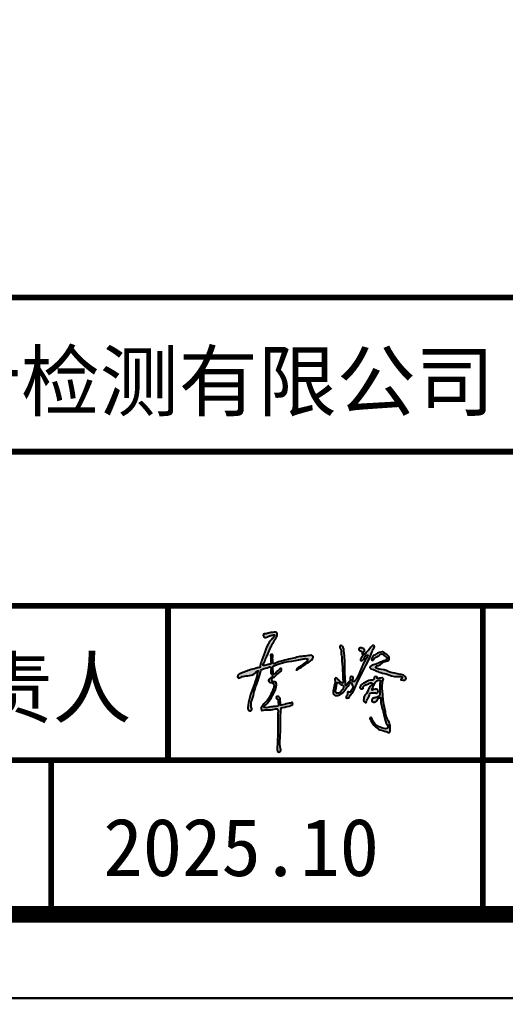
# Model space of a CAD drawing. Header units: millimetres. Extents: x -255 to 9196, y 129 to 426.
# Drawn here: x 1379.7 to 1408.6, y 129.3 to 187.7 of the extents above; entities that cross this region are included whole.
import ezdxf
from ezdxf.enums import TextEntityAlignment as Align

# ---------------------------------------------------------------- set-up
doc = ezdxf.new("R2010")
doc.units = ezdxf.units.MM
doc.layers.add('不打印', color=7, linetype='Continuous', plot=False)
doc.layers.add('地质-图框', color=7, linetype='Continuous')
doc.styles.add('LZ_PMT_LINE', font='', dxfattribs={"height": 2})
doc.styles.get("Standard").update_dxf_attribs({"font": 'simfang.ttf', "height": 2.5})
doc.styles.get('LZ_PMT_LINE').set_extended_font_data('SimSun')

msp = doc.modelspace()

# ---------------------------------------------------------------- hatches: boundary and pattern name
at = {"linetype": 'Continuous'}
h = msp.add_hatch(color=0, dxfattribs=at)
edge = h.paths.add_edge_path()
edge.add_spline(control_points=[(1394.823, 150.995), (1394.823, 150.995), (1394.6, 150.973), (1394.469, 150.896), (1394.311, 150.821), (1394.193, 150.879), (1394.158, 150.962), (1394.196, 151.058), (1394.343, 151.044), (1394.514, 151.121), (1394.723, 151.147), (1395.03, 151.178), (1394.996, 150.956), (1394.941, 150.81), (1394.839, 150.66), (1394.751, 150.496), (1394.639, 150.326), (1394.543, 150.106), (1394.451, 149.845), (1394.314, 149.639), (1394.272, 149.426), (1394.214, 149.316), (1394.113, 149.165), (1394.279, 149.174), (1394.381, 149.218), (1394.506, 149.231), (1394.66, 149.25), (1394.587, 149.495), (1394.635, 149.639), (1394.591, 149.84), (1394.773, 149.837), (1394.713, 149.638), (1394.741, 149.489), (1394.719, 149.343), (1394.783, 149.247), (1394.984, 149.373), (1395.26, 149.42), (1395.666, 149.549), (1396.07, 149.629), (1396.458, 149.734), (1396.788, 149.731), (1397.015, 149.799), (1397.186, 149.725), (1397.086, 149.516), (1396.853, 149.353), (1396.558, 149.143), (1396.299, 148.979), (1396.184, 148.921), (1396.108, 148.894), (1396.213, 149.002), (1396.296, 149.07), (1396.495, 149.204), (1396.663, 149.34), (1396.785, 149.442), (1396.832, 149.554), (1396.667, 149.603), (1396.022, 149.383), (1395.389, 149.47), (1394.719, 149.105), (1394.747, 149.066), (1394.725, 148.954), (1394.767, 148.832), (1394.746, 148.679), (1394.835, 148.634), (1394.905, 148.75), (1395.02, 148.826), (1395.11, 148.924), (1395.183, 149), (1395.269, 148.983), (1395.253, 148.82), (1395.067, 148.729), (1394.907, 148.543), (1394.764, 148.446), (1394.667, 148.363), (1394.674, 148.292), (1394.703, 148.173), (1394.934, 148.24), (1394.976, 147.919), (1394.837, 147.584), (1394.616, 147.187), (1394.385, 146.875), (1394.241, 146.767), (1394.197, 146.68), (1394.378, 146.63), (1394.564, 146.704), (1394.829, 146.718), (1394.97, 146.737), (1395.088, 146.762), (1395.062, 146.913), (1395.059, 147.024), (1395.065, 147.176), (1394.931, 147.192), (1394.957, 147.375), (1395.202, 147.281), (1395.155, 147.061), (1395.216, 146.927), (1395.179, 146.774), (1395.468, 146.867), (1395.629, 146.901), (1395.815, 146.937), (1395.888, 146.98), (1395.914, 146.94), (1395.923, 146.899), (1395.922, 146.857), (1395.905, 146.814), (1395.863, 146.812), (1395.677, 146.738), (1395.487, 146.686), (1395.283, 146.672), (1395.261, 146.653), (1395.222, 146.652), (1395.239, 146.615), (1395.182, 146.284), (1395.227, 145.639), (1395.158, 144.866), (1395.149, 144.348), (1395.226, 144.122), (1395.182, 143.99), (1394.992, 144.039), (1395.029, 144.871), (1395.039, 145.575), (1395.035, 146.307), (1395.06, 146.486), (1395.021, 146.536), (1394.997, 146.604), (1394.807, 146.571), (1394.553, 146.501), (1394.286, 146.543), (1394.072, 146.485), (1394.046, 146.554), (1394.027, 146.61), (1394.059, 146.705), (1394.175, 146.874), (1394.444, 147.094), (1394.615, 147.428), (1394.743, 147.711), (1394.805, 147.889), (1394.822, 148.098), (1394.643, 148.16), (1394.472, 148.196), (1394.487, 148.365), (1394.61, 148.417), (1394.713, 148.483), (1394.728, 148.604), (1394.613, 148.666), (1394.604, 148.844), (1394.66, 148.995), (1394.566, 149.101), (1394.389, 149.014), (1394.225, 148.999), (1394.025, 148.909), (1393.978, 148.623), (1393.831, 148.218), (1393.628, 147.674), (1393.559, 147.228), (1393.423, 146.964), (1393.463, 146.815), (1393.437, 146.697), (1393.509, 146.603), (1393.474, 146.518), (1393.427, 146.466), (1393.359, 146.476), (1393.274, 146.492), (1393.246, 146.638), (1393.313, 147.159), (1393.537, 147.839), (1393.812, 148.51), (1393.81, 148.761), (1393.895, 148.861), (1393.77, 148.848), (1393.656, 148.574), (1393.177, 148.572), (1392.844, 148.494), (1392.711, 148.405), (1392.628, 148.461), (1392.641, 148.579), (1392.789, 148.694), (1393.04, 148.771), (1393.364, 148.928), (1393.665, 148.967), (1393.852, 149.047), (1393.98, 149.037), (1393.988, 149.263), (1394.228, 149.768), (1394.352, 150.455), (1394.748, 150.815), (1394.8, 150.892), (1394.834, 150.931), (1394.845, 150.959), (1394.86, 150.99), (1394.823, 150.995), (1394.823, 150.995)], knot_values=[0, 0, 0, 0, 0.197659, 0.38152, 0.566109, 0.652135, 0.748753, 0.807036, 0.92578, 1.122031, 1.368988, 1.626652, 1.76802, 1.918621, 2.118344, 2.300641, 2.476901, 2.727997, 3.020459, 3.30281, 3.467088, 3.639635, 3.748419, 3.829445, 4.003086, 4.123696, 4.214806, 4.40081, 4.667341, 4.776567, 4.878347, 5.011798, 5.239779, 5.391232, 5.421408, 5.561877, 5.912571, 6.38166, 6.788598, 7.158235, 7.581854, 7.75821, 7.879208, 8.024703, 8.302733, 8.776744, 9.113748, 9.171835, 9.21185, 9.282009, 9.431192, 9.655122, 9.945004, 10.084012, 10.156313, 10.23478, 10.492922, 12.265977, 12.308224, 12.341497, 12.381398, 12.643767, 12.73859, 12.784271, 12.894334, 13.057034, 13.22312, 13.293963, 13.355493, 13.427134, 13.691979, 13.931156, 14.154695, 14.230531, 14.280349, 14.357953, 14.559753, 14.73671, 15.127693, 15.701362, 16.09181, 16.245167, 16.284172, 16.325965, 16.693564, 16.937976, 17.092889, 17.140175, 17.268068, 17.432612, 17.543247, 17.640717, 17.742204, 17.919021, 18.124187, 18.330875, 18.38331, 18.514374, 18.915136, 19.05586, 19.094889, 19.129342, 19.171939, 19.2281, 19.253164, 19.30045, 19.335915, 19.866366, 19.900833, 19.91431, 19.956102, 19.971506, 20.016335, 20.975658, 21.868584, 22.374573, 22.482502, 22.597173, 22.697846, 22.941553, 24.708467, 25.088101, 25.161193, 25.220954, 25.277606, 25.350797, 25.711986, 26.113546, 26.20435, 26.256258, 26.30822, 26.383415, 26.54161, 26.923438, 27.405824, 27.649529, 27.849929, 27.988286, 28.210288, 28.334066, 28.448614, 28.601664, 28.712075, 28.802319, 28.905249, 29.053216, 29.28859, 29.3441, 29.421244, 29.800842, 29.895833, 30.034219, 30.598059, 31.241971, 31.744499, 31.964954, 32.082734, 32.192402, 32.311997, 32.392136, 32.448377, 32.505145, 32.585331, 32.68582, 32.890345, 34.212601, 34.822842, 34.959792, 35.019354, 35.099489, 35.175216, 35.910229, 36.17828, 36.27437, 36.332015, 36.438545, 36.566652, 36.87459, 37.22398, 37.642874, 37.759289, 37.851306, 37.959659, 38.310672, 39.66111, 39.8191, 39.895663, 39.943134, 39.968266, 39.993907, 40.020381, 40.020381, 40.020381, 40.020381], degree=3, periodic=0)
h = msp.add_hatch(color=0, dxfattribs=at)
edge = h.paths.add_edge_path()
edge.add_spline(control_points=[(1398.751, 150.193), (1398.751, 150.193), (1398.702, 150.372), (1398.868, 150.359), (1398.955, 150.231), (1398.987, 149.928), (1399.036, 149.383), (1399.02, 148.815), (1399.047, 148.289), (1399.08, 148.128), (1399.062, 147.943), (1399.131, 147.991), (1399.153, 148.096), (1399.247, 148.18), (1399.328, 148.254), (1399.355, 148.334), (1399.34, 148.414), (1399.358, 148.526), (1399.461, 148.518), (1399.535, 148.471), (1399.517, 148.38), (1399.465, 148.311), (1399.488, 148.218), (1399.571, 148.197), (1399.641, 148.277), (1399.879, 148.604), (1400.043, 149.209), (1400.285, 149.544), (1400.424, 149.815), (1400.242, 149.774), (1400.222, 149.635), (1400.13, 149.532), (1400.061, 149.442), (1399.912, 149.478), (1400.012, 149.615), (1400.048, 149.701), (1400.083, 149.76), (1400.092, 149.809), (1400.054, 149.852), (1400.069, 149.922), (1400.026, 149.991), (1399.965, 150.055), (1399.84, 150.088), (1399.875, 150.182), (1399.908, 150.227), (1399.942, 150.221), (1399.987, 150.225), (1400.048, 150.206), (1400.12, 150.177), (1400.217, 150.146), (1400.19, 150.045), (1400.135, 149.98), (1400.129, 149.901), (1400.126, 149.777), (1400.276, 149.922), (1400.41, 150.057), (1400.557, 150.262), (1400.702, 150.382), (1400.792, 150.354), (1400.794, 150.239), (1400.678, 150.093), (1400.406, 149.327), (1399.896, 148.517), (1399.565, 147.667), (1399.389, 147.432), (1399.312, 147.349), (1399.282, 147.25), (1399.193, 147.248), (1399.088, 147.215), (1399.097, 147.338), (1399.173, 147.406), (1399.182, 147.504), (1399.19, 147.639), (1399.257, 147.598), (1399.29, 147.576), (1399.36, 147.573), (1399.389, 147.706), (1399.483, 147.779), (1399.534, 147.925), (1399.432, 148.006), (1399.454, 148.124), (1399.327, 148.181), (1399.292, 147.984), (1399.149, 147.882), (1399.049, 147.69), (1398.908, 147.554), (1398.746, 147.446), (1398.592, 147.373), (1398.442, 147.374), (1398.315, 147.465), (1398.326, 147.718), (1398.406, 147.96), (1398.473, 148.209), (1398.407, 148.364), (1398.493, 148.44), (1398.57, 148.404), (1398.621, 148.305), (1398.748, 148.238), (1398.822, 148.166), (1398.886, 148.102), (1398.939, 148.191), (1398.895, 148.368), (1398.906, 148.812), (1398.858, 149.308), (1398.846, 149.746), (1398.775, 149.977), (1398.837, 150.107), (1398.751, 150.193), (1398.751, 150.193)], knot_values=[0, 0, 0, 0, 0.151641, 0.238659, 0.376664, 0.590515, 1.141021, 2.014882, 2.347755, 2.615323, 2.676021, 2.710593, 2.804102, 3.007035, 3.061602, 3.13322, 3.245143, 3.315186, 3.427304, 3.477072, 3.564265, 3.655727, 3.739894, 3.799056, 3.87173, 4.029935, 5.057343, 5.495043, 5.597064, 5.685824, 5.870477, 5.988218, 6.103187, 6.183129, 6.327156, 6.441553, 6.499549, 6.531273, 6.581438, 6.655339, 6.72585, 6.812621, 6.931223, 7.021295, 7.055988, 7.084035, 7.115588, 7.194681, 7.265663, 7.364865, 7.435714, 7.528285, 7.616981, 7.694766, 7.78323, 8.036039, 8.413504, 8.498284, 8.569266, 8.640116, 8.796808, 9.11983, 11.055099, 11.664171, 11.835983, 11.928577, 12.010113, 12.106825, 12.184086, 12.258206, 12.373062, 12.483201, 12.58762, 12.624928, 12.680159, 12.714126, 12.812598, 13.001774, 13.096833, 13.217036, 13.332331, 13.402875, 13.528845, 13.768977, 13.951307, 14.158673, 14.352187, 14.53796, 14.658549, 14.786357, 14.957076, 15.350749, 15.580771, 15.713776, 15.795278, 15.84804, 15.944469, 16.12046, 16.24941, 16.284195, 16.350242, 16.460828, 16.859637, 17.639134, 17.969349, 18.182657, 18.322554, 18.394148, 18.394148, 18.394148, 18.394148], degree=3, periodic=0)
edge = h.paths.add_edge_path()
edge.add_spline(control_points=[(1398.532, 148.081), (1398.532, 148.081), (1398.586, 148.155), (1398.676, 148.148), (1398.737, 148.059), (1398.837, 147.987), (1398.961, 147.967), (1398.987, 147.876), (1398.929, 147.808), (1398.869, 147.697), (1398.753, 147.562), (1398.598, 147.52), (1398.422, 147.562), (1398.48, 147.732), (1398.491, 147.878), (1398.509, 147.971), (1398.532, 148.081), (1398.532, 148.081)], knot_values=[0, 0, 0, 0, 0.075273, 0.154812, 0.252221, 0.377888, 0.530519, 0.569008, 0.63793, 0.773479, 0.964927, 1.137476, 1.253643, 1.402924, 1.561683, 1.692143, 1.765906, 1.765906, 1.765906, 1.765906], degree=3, periodic=0)
h = msp.add_hatch(color=0, dxfattribs=at)
edge = h.paths.add_edge_path()
edge.add_spline(control_points=[(1400.674, 149.48), (1400.674, 149.48), (1400.6, 149.512), (1400.626, 149.586), (1400.658, 149.648), (1400.695, 149.742), (1400.803, 149.791), (1400.902, 149.872), (1401.036, 149.928), (1401.159, 149.962), (1401.292, 150.011), (1401.342, 149.933), (1401.426, 149.91), (1401.51, 149.805), (1401.655, 149.739), (1401.676, 149.593), (1401.649, 149.445), (1401.328, 149.451), (1401.165, 149.184), (1400.916, 149.149), (1400.786, 148.987), (1401.359, 148.943), (1401.698, 148.757), (1402.193, 148.666), (1402.521, 148.606), (1402.652, 148.506), (1402.681, 148.396), (1402.63, 148.307), (1402.513, 148.298), (1402.438, 148.296), (1402.335, 148.321), (1402.38, 148.382), (1402.428, 148.399), (1402.465, 148.533), (1401.922, 148.466), (1401.604, 148.666), (1401.103, 148.744), (1400.836, 148.874), (1400.672, 148.96), (1400.53, 148.971), (1400.508, 149.062), (1400.574, 149.184), (1400.841, 149.217), (1401.119, 149.369), (1401.366, 149.44), (1401.578, 149.568), (1401.491, 149.718), (1401.375, 149.759), (1401.281, 149.865), (1401.145, 149.857), (1401.035, 149.715), (1400.854, 149.663), (1400.727, 149.565), (1400.715, 149.475), (1400.674, 149.48), (1400.674, 149.48)], knot_values=[0, 0, 0, 0, 0.068569, 0.120283, 0.209334, 0.288456, 0.410161, 0.543077, 0.67672, 0.831793, 0.968421, 0.997207, 1.096469, 1.208819, 1.397135, 1.525038, 1.6288, 1.79443, 2.318001, 2.461788, 2.508986, 2.880792, 3.402072, 4.029968, 4.268004, 4.406366, 4.496694, 4.587713, 4.670899, 4.818574, 4.863121, 4.909296, 4.982462, 5.020931, 5.274915, 5.995984, 6.445824, 6.716471, 6.880111, 7.020502, 7.069661, 7.134015, 7.408033, 7.793483, 8.071446, 8.264313, 8.338473, 8.530902, 8.628222, 8.742587, 8.884205, 9.139889, 9.29114, 9.346422, 9.364859, 9.364859, 9.364859, 9.364859], degree=3, periodic=0)
h = msp.add_hatch(color=0, dxfattribs=at)
edge = h.paths.add_edge_path()
edge.add_spline(control_points=[(1400.127, 147.913), (1400.127, 147.913), (1400.101, 147.856), (1400.12, 147.802), (1400.033, 147.775), (1399.914, 147.787), (1399.935, 147.912), (1399.977, 148.061), (1400.25, 148.145), (1400.456, 148.32), (1400.706, 148.273), (1400.758, 148.383), (1400.772, 148.447), (1400.808, 148.518), (1400.871, 148.504), (1400.918, 148.5), (1400.98, 148.472), (1400.894, 148.374), (1401.111, 148.413), (1401.191, 148.425), (1401.297, 148.433), (1401.34, 148.35), (1401.279, 148.259), (1401.218, 147.954), (1401.302, 147.519), (1401.3, 146.943), (1401.441, 146.498), (1401.476, 146.079), (1401.699, 145.763), (1401.743, 145.485), (1401.719, 145.113), (1401.404, 145.282), (1401.119, 145.301), (1400.761, 145.554), (1400.651, 145.78), (1400.463, 146.055), (1400.629, 146.077), (1400.682, 145.778), (1400.961, 145.514), (1401.302, 145.442), (1401.517, 145.377), (1401.636, 145.542), (1401.362, 145.874), (1401.38, 146.317), (1401.172, 146.794), (1401.175, 147.041), (1401.157, 147.312), (1400.985, 147.188), (1400.943, 147.058), (1400.795, 146.969), (1400.583, 147.019), (1400.673, 147.261), (1400.875, 147.232), (1401.007, 147.312), (1401.097, 147.383), (1401.12, 147.527), (1401.106, 147.736), (1401.098, 147.983), (1401.125, 148.153), (1401.17, 148.293), (1401.021, 148.321), (1400.923, 148.247), (1400.798, 148.133), (1400.734, 147.948), (1400.657, 147.831), (1400.638, 147.67), (1400.805, 147.792), (1400.99, 147.757), (1401.008, 147.611), (1400.964, 147.486), (1400.826, 147.553), (1400.701, 147.523), (1400.546, 147.551), (1400.465, 147.415), (1400.467, 147.248), (1400.319, 147.144), (1400.324, 146.912), (1400.134, 147.019), (1400.149, 147.187), (1400.175, 147.368), (1400.416, 147.572), (1400.403, 147.862), (1400.71, 148.055), (1400.604, 148.157), (1400.449, 148.106), (1400.33, 148.016), (1400.199, 148.012), (1400.127, 147.913), (1400.127, 147.913)], knot_values=[0, 0, 0, 0, 0.055468, 0.108636, 0.15794, 0.287628, 0.37734, 0.476649, 0.75171, 1.123031, 1.300816, 1.366581, 1.456854, 1.512333, 1.573547, 1.619172, 1.668973, 1.725776, 1.864766, 2.013087, 2.08294, 2.139601, 2.250537, 2.381097, 3.075455, 3.543653, 4.104514, 4.464494, 4.787032, 5.203317, 5.40603, 5.616843, 5.99304, 6.370507, 6.777418, 6.94852, 7.030929, 7.122552, 7.732463, 8.067039, 8.223055, 8.316505, 8.586054, 9.28966, 9.67584, 10.05418, 10.155537, 10.294914, 10.465459, 10.604836, 10.778578, 10.941849, 11.144698, 11.309695, 11.402433, 11.470004, 11.732206, 12.043571, 12.185022, 12.283689, 12.403076, 12.505804, 12.656503, 12.905748, 13.048865, 13.138997, 13.234967, 13.485832, 13.543772, 13.672045, 13.771801, 13.919401, 14.076061, 14.176105, 14.345032, 14.547447, 14.695176, 14.823507, 14.981121, 15.175895, 15.356401, 15.862654, 16.044634, 16.091003, 16.247663, 16.464121, 16.52785, 16.655078, 16.655078, 16.655078, 16.655078], degree=3, periodic=0)

# ---------------------------------------------------------------- linework, layer by layer
at = {"const_width": 0.345}
for points in [[(1266.631, 171.112), (1450.49, 171.112), (1450.49, 134.34), (1266.631, 134.34), (1266.631, 171.112)], [(1266.631, 171.112), (1450.49, 171.112), (1450.49, 134.34), (1266.631, 134.34), (1266.631, 171.112)], [(1266.631, 161.919), (1450.49, 161.919)], [(1266.631, 152.726), (1450.49, 152.726)], [(1388.497, 152.726), (1388.497, 143.533)], [(1407.242, 152.726), (1407.242, 143.533)], [(1266.631, 143.533), (1450.49, 143.533)], [(1289.613, 143.533), (1450.49, 143.533)], [(1381.543, 143.533), (1381.543, 134.34)], [(1407.242, 143.533), (1407.242, 134.34)]]:
    msp.add_lwpolyline(points, dxfattribs=at)
at = {"color": 0}
for points, start_tangent, end_tangent in [([(1394.823, 150.995), (1394.628, 150.964), (1394.458, 150.893), (1394.28, 150.845), (1394.204, 150.885), (1394.17, 150.975), (1394.192, 151.029), (1394.308, 151.055), (1394.498, 151.105), (1394.741, 151.148), (1394.996, 151.108), (1394.993, 150.967), (1394.941, 150.826), (1394.839, 150.654), (1394.748, 150.496), (1394.657, 150.345), (1394.551, 150.117), (1394.439, 149.847), (1394.313, 149.595), (1394.267, 149.437), (1394.19, 149.283), (1394.151, 149.181), (1394.232, 149.174), (1394.401, 149.216), (1394.52, 149.233), (1394.608, 149.258), (1394.615, 149.444), (1394.615, 149.71), (1394.625, 149.819), (1394.727, 149.819), (1394.734, 149.686), (1394.73, 149.458), (1394.745, 149.307), (1394.762, 149.283), (1394.899, 149.314), (1395.232, 149.423), (1395.685, 149.546), (1396.082, 149.637), (1396.443, 149.714), (1396.864, 149.759), (1397.04, 149.777), (1397.145, 149.717), (1397.106, 149.577), (1396.903, 149.388), (1396.513, 149.118), (1396.226, 148.942), (1396.173, 148.918), (1396.134, 148.907), (1396.176, 148.963), (1396.289, 149.062), (1396.471, 149.191), (1396.699, 149.37), (1396.794, 149.472), (1396.812, 149.542), (1396.741, 149.577), (1396.485, 149.546), (1394.762, 149.128), (1394.73, 149.1), (1394.741, 149.069), (1394.741, 149.029), (1394.754, 148.767), (1394.769, 148.673), (1394.81, 148.653), (1394.895, 148.722), (1395.016, 148.831), (1395.134, 148.949), (1395.192, 148.99), (1395.251, 148.974), (1395.256, 148.903), (1395.073, 148.712), (1394.898, 148.549), (1394.723, 148.41), (1394.674, 148.351), (1394.674, 148.302), (1394.701, 148.229), (1394.898, 148.183), (1394.954, 148.015), (1394.853, 147.638), (1394.571, 147.138), (1394.325, 146.835), (1394.22, 146.723), (1394.209, 146.686), (1394.246, 146.667), (1394.612, 146.697), (1394.855, 146.723), (1395.009, 146.745), (1395.054, 146.76), (1395.069, 146.887), (1395.061, 147.052), (1395.039, 147.16), (1394.956, 147.212), (1394.968, 147.313), (1395.14, 147.272), (1395.177, 147.07), (1395.199, 146.865), (1395.196, 146.813), (1395.326, 146.82), (1395.715, 146.917), (1395.85, 146.958), (1395.887, 146.97), (1395.91, 146.943), (1395.921, 146.902), (1395.917, 146.846), (1395.906, 146.824), (1395.861, 146.809), (1395.827, 146.798), (1395.312, 146.674), (1395.278, 146.667), (1395.267, 146.66), (1395.229, 146.641), (1395.233, 146.626), (1395.233, 146.581), (1395.202, 145.622), (1395.16, 144.73), (1395.193, 144.225), (1395.213, 144.119), (1395.163, 144.016), (1395.064, 144.032), (1395.002, 144.268), (1395.036, 146.035), (1395.05, 146.414), (1395.05, 146.487), (1395.023, 146.54), (1394.992, 146.588), (1394.919, 146.591), (1394.564, 146.528), (1394.163, 146.507), (1394.072, 146.507), (1394.047, 146.553), (1394.034, 146.603), (1394.052, 146.676), (1394.136, 146.81), (1394.399, 147.087), (1394.647, 147.501), (1394.745, 147.724), (1394.803, 147.916), (1394.798, 148.054), (1394.606, 148.166), (1394.495, 148.219), (1394.5, 148.334), (1394.621, 148.427), (1394.704, 148.5), (1394.711, 148.59), (1394.642, 148.666), (1394.614, 148.811), (1394.61, 149.047), (1394.569, 149.084), (1394.494, 149.067), (1394.131, 148.955), (1394.049, 148.907), (1394.001, 148.777), (1393.837, 148.238), (1393.636, 147.626), (1393.506, 147.14), (1393.443, 146.929), (1393.454, 146.812), (1393.454, 146.702), (1393.492, 146.589), (1393.465, 146.513), (1393.424, 146.475), (1393.367, 146.475), (1393.291, 146.502), (1393.257, 146.596), (1393.269, 146.801), (1393.637, 148.071), (1393.808, 148.657), (1393.84, 148.79), (1393.866, 148.843), (1393.786, 148.838), (1393.738, 148.779), (1393.045, 148.534), (1392.789, 148.454), (1392.699, 148.422), (1392.651, 148.454), (1392.651, 148.561), (1392.742, 148.651), (1393.024, 148.774), (1393.349, 148.902), (1393.754, 149.008), (1393.866, 149.04), (1393.957, 149.056), (1393.987, 149.16), (1394.091, 149.495), (1394.653, 150.723), (1394.761, 150.838), (1394.807, 150.899), (1394.835, 150.938), (1394.846, 150.961), (1394.848, 150.986), (1394.823, 150.995)], (-0.998184, 0.060238), (-0.998185, 0.060224)), ([(1398.751, 150.193), (1398.751, 150.345), (1398.837, 150.352), (1398.931, 150.251), (1398.975, 150.041), (1399.018, 149.493), (1399.033, 148.619), (1399.054, 148.287), (1399.069, 148.02), (1399.077, 147.959), (1399.107, 147.977), (1399.151, 148.059), (1399.283, 148.213), (1399.321, 148.253), (1399.346, 148.32), (1399.346, 148.432), (1399.365, 148.499), (1399.477, 148.504), (1399.517, 148.474), (1399.512, 148.387), (1399.477, 148.303), (1399.505, 148.223), (1399.562, 148.208), (1399.619, 148.253), (1399.713, 148.381), (1400.141, 149.314), (1400.361, 149.693), (1400.389, 149.791), (1400.301, 149.777), (1400.199, 149.623), (1400.129, 149.528), (1400.038, 149.458), (1399.961, 149.479), (1400.007, 149.616), (1400.059, 149.718), (1400.084, 149.77), (1400.087, 149.802), (1400.066, 149.847), (1400.059, 149.921), (1400.028, 149.984), (1399.964, 150.043), (1399.866, 150.11), (1399.887, 150.198), (1399.912, 150.222), (1399.94, 150.222), (1399.971, 150.222), (1400.049, 150.205), (1400.115, 150.18), (1400.199, 150.128), (1400.189, 150.057), (1400.143, 149.977), (1400.129, 149.889), (1400.14, 149.812), (1400.213, 149.861), (1400.389, 150.043), (1400.638, 150.327), (1400.711, 150.369), (1400.778, 150.345), (1400.788, 150.275), (1400.718, 150.135), (1400.585, 149.84), (1399.743, 148.098), (1399.474, 147.551), (1399.37, 147.414), (1399.315, 147.34), (1399.275, 147.269), (1399.182, 147.241), (1399.105, 147.238), (1399.102, 147.312), (1399.161, 147.411), (1399.182, 147.519), (1399.216, 147.618), (1399.25, 147.602), (1399.299, 147.578), (1399.333, 147.578), (1399.386, 147.661), (1399.491, 147.818), (1399.513, 147.911), (1399.454, 148.016), (1399.423, 148.127), (1399.358, 148.155), (1399.293, 148.047), (1399.148, 147.855), (1399.046, 147.704), (1398.901, 147.556), (1398.741, 147.448), (1398.568, 147.38), (1398.447, 147.386), (1398.345, 147.463), (1398.327, 147.633), (1398.419, 148.016), (1398.447, 148.244), (1398.438, 148.377), (1398.503, 148.426), (1398.552, 148.408), (1398.614, 148.334), (1398.753, 148.226), (1398.849, 148.139), (1398.877, 148.119), (1398.92, 148.17), (1398.919, 148.28), (1398.897, 148.679), (1398.856, 149.457), (1398.826, 149.786), (1398.799, 149.997), (1398.796, 150.137), (1398.751, 150.193)], (-0.425545, 0.904937), (-0.425534, 0.904942)), ([(1400.674, 149.48), (1400.618, 149.52), (1400.622, 149.572), (1400.659, 149.653), (1400.696, 149.723), (1400.795, 149.793), (1400.906, 149.867), (1401.028, 149.922), (1401.175, 149.97), (1401.311, 149.977), (1401.33, 149.955), (1401.415, 149.903), (1401.5, 149.83), (1401.643, 149.708), (1401.669, 149.583), (1401.64, 149.483), (1401.481, 149.435), (1401.028, 149.174), (1400.895, 149.119), (1400.865, 149.082), (1401.208, 148.938), (1401.706, 148.783), (1402.318, 148.643), (1402.547, 148.577), (1402.65, 148.485), (1402.668, 148.396), (1402.62, 148.319), (1402.539, 148.301), (1402.392, 148.308), (1402.351, 148.326), (1402.373, 148.367), (1402.429, 148.415), (1402.44, 148.452), (1402.193, 148.511), (1401.488, 148.665), (1401.053, 148.78), (1400.806, 148.89), (1400.655, 148.953), (1400.526, 149.008), (1400.515, 149.056), (1400.541, 149.115), (1400.792, 149.225), (1401.149, 149.369), (1401.407, 149.472), (1401.544, 149.609), (1401.511, 149.675), (1401.356, 149.789), (1401.278, 149.848), (1401.164, 149.844), (1401.053, 149.756), (1400.828, 149.634), (1400.725, 149.524), (1400.692, 149.48), (1400.674, 149.48)], (-0.962278, 0.272067), (-0.962315, 0.271939)), ([(1400.127, 147.913), (1400.111, 147.86), (1400.107, 147.807), (1400.062, 147.787), (1399.935, 147.815), (1399.935, 147.905), (1399.968, 147.999), (1400.201, 148.146), (1400.544, 148.288), (1400.719, 148.317), (1400.752, 148.374), (1400.78, 148.46), (1400.813, 148.505), (1400.874, 148.505), (1400.919, 148.496), (1400.96, 148.468), (1400.939, 148.415), (1401.078, 148.407), (1401.225, 148.427), (1401.294, 148.419), (1401.323, 148.37), (1401.29, 148.264), (1401.258, 148.138), (1401.289, 147.444), (1401.322, 146.977), (1401.437, 146.428), (1401.51, 146.076), (1401.658, 145.789), (1401.732, 145.379), (1401.683, 145.182), (1401.478, 145.232), (1401.117, 145.338), (1400.805, 145.551), (1400.576, 145.887), (1400.526, 146.051), (1400.608, 146.059), (1400.649, 145.977), (1401.051, 145.518), (1401.371, 145.42), (1401.527, 145.412), (1401.584, 145.486), (1401.494, 145.74), (1401.314, 146.42), (1401.199, 146.788), (1401.166, 147.165), (1401.141, 147.264), (1401.018, 147.198), (1400.92, 147.059), (1400.797, 146.993), (1400.633, 147.051), (1400.682, 147.206), (1400.879, 147.255), (1401.027, 147.329), (1401.092, 147.395), (1401.109, 147.46), (1401.109, 147.723), (1401.109, 148.034), (1401.133, 148.173), (1401.141, 148.272), (1401.027, 148.304), (1400.936, 148.255), (1400.83, 148.149), (1400.715, 147.927), (1400.658, 147.796), (1400.658, 147.706), (1400.748, 147.739), (1400.994, 147.69), (1401.002, 147.632), (1400.945, 147.518), (1400.846, 147.534), (1400.699, 147.534), (1400.543, 147.518), (1400.485, 147.436), (1400.444, 147.272), (1400.338, 147.1), (1400.289, 146.961), (1400.174, 147.018), (1400.149, 147.174), (1400.198, 147.362), (1400.313, 147.501), (1400.559, 147.944), (1400.666, 148.091), (1400.633, 148.124), (1400.477, 148.108), (1400.28, 148.018), (1400.219, 148.002), (1400.127, 147.913)], (-0.718718, -0.695301), (-0.718553, -0.695472)), ([(1398.532, 148.081), (1398.585, 148.135), (1398.664, 148.139), (1398.734, 148.072), (1398.837, 147.999), (1398.97, 147.925), (1398.979, 147.887), (1398.947, 147.827), (1398.873, 147.713), (1398.739, 147.576), (1398.572, 147.534), (1398.463, 147.574), (1398.471, 147.723), (1398.494, 147.881), (1398.517, 148.009), (1398.532, 148.081)], (-0.304673, 0.952457), (-0.304831, 0.952407))]:
    msp.add_spline(points, degree=3, dxfattribs=dict(at, start_tangent=start_tangent, end_tangent=end_tangent))
at = {"layer": '不打印', "linetype": 'Continuous', "const_width": 0.15}
msp.add_lwpolyline([(1035.49, 129.34), (1455.49, 129.34), (1455.49, 426.34), (1035.49, 426.34), (1035.49, 129.34)], dxfattribs=at)
at = {"layer": '地质-图框', "linetype": 'Continuous', "const_width": 1}
msp.add_lwpolyline([(1040.49, 134.34), (1450.49, 134.34), (1450.49, 421.34), (1040.49, 421.34), (1040.49, 134.34), (1450.49, 134.34)], dxfattribs=at)

# ---------------------------------------------------------------- texts
at = {"style": 'LZ_PMT_LINE'}
msp.add_text('广西昇龙工程勘察设计检测有限公司', height=3.44736, dxfattribs=at).set_placement((1370.328, 164.392), align=Align.CENTER)
for s, p in [('项目负责人', (1362.814, 146.112)), ('2025.10', (1384.646, 136.619))]:
    msp.add_text(s, height=3.4474).set_placement(p)

doc.saveas('drawing.dxf')
